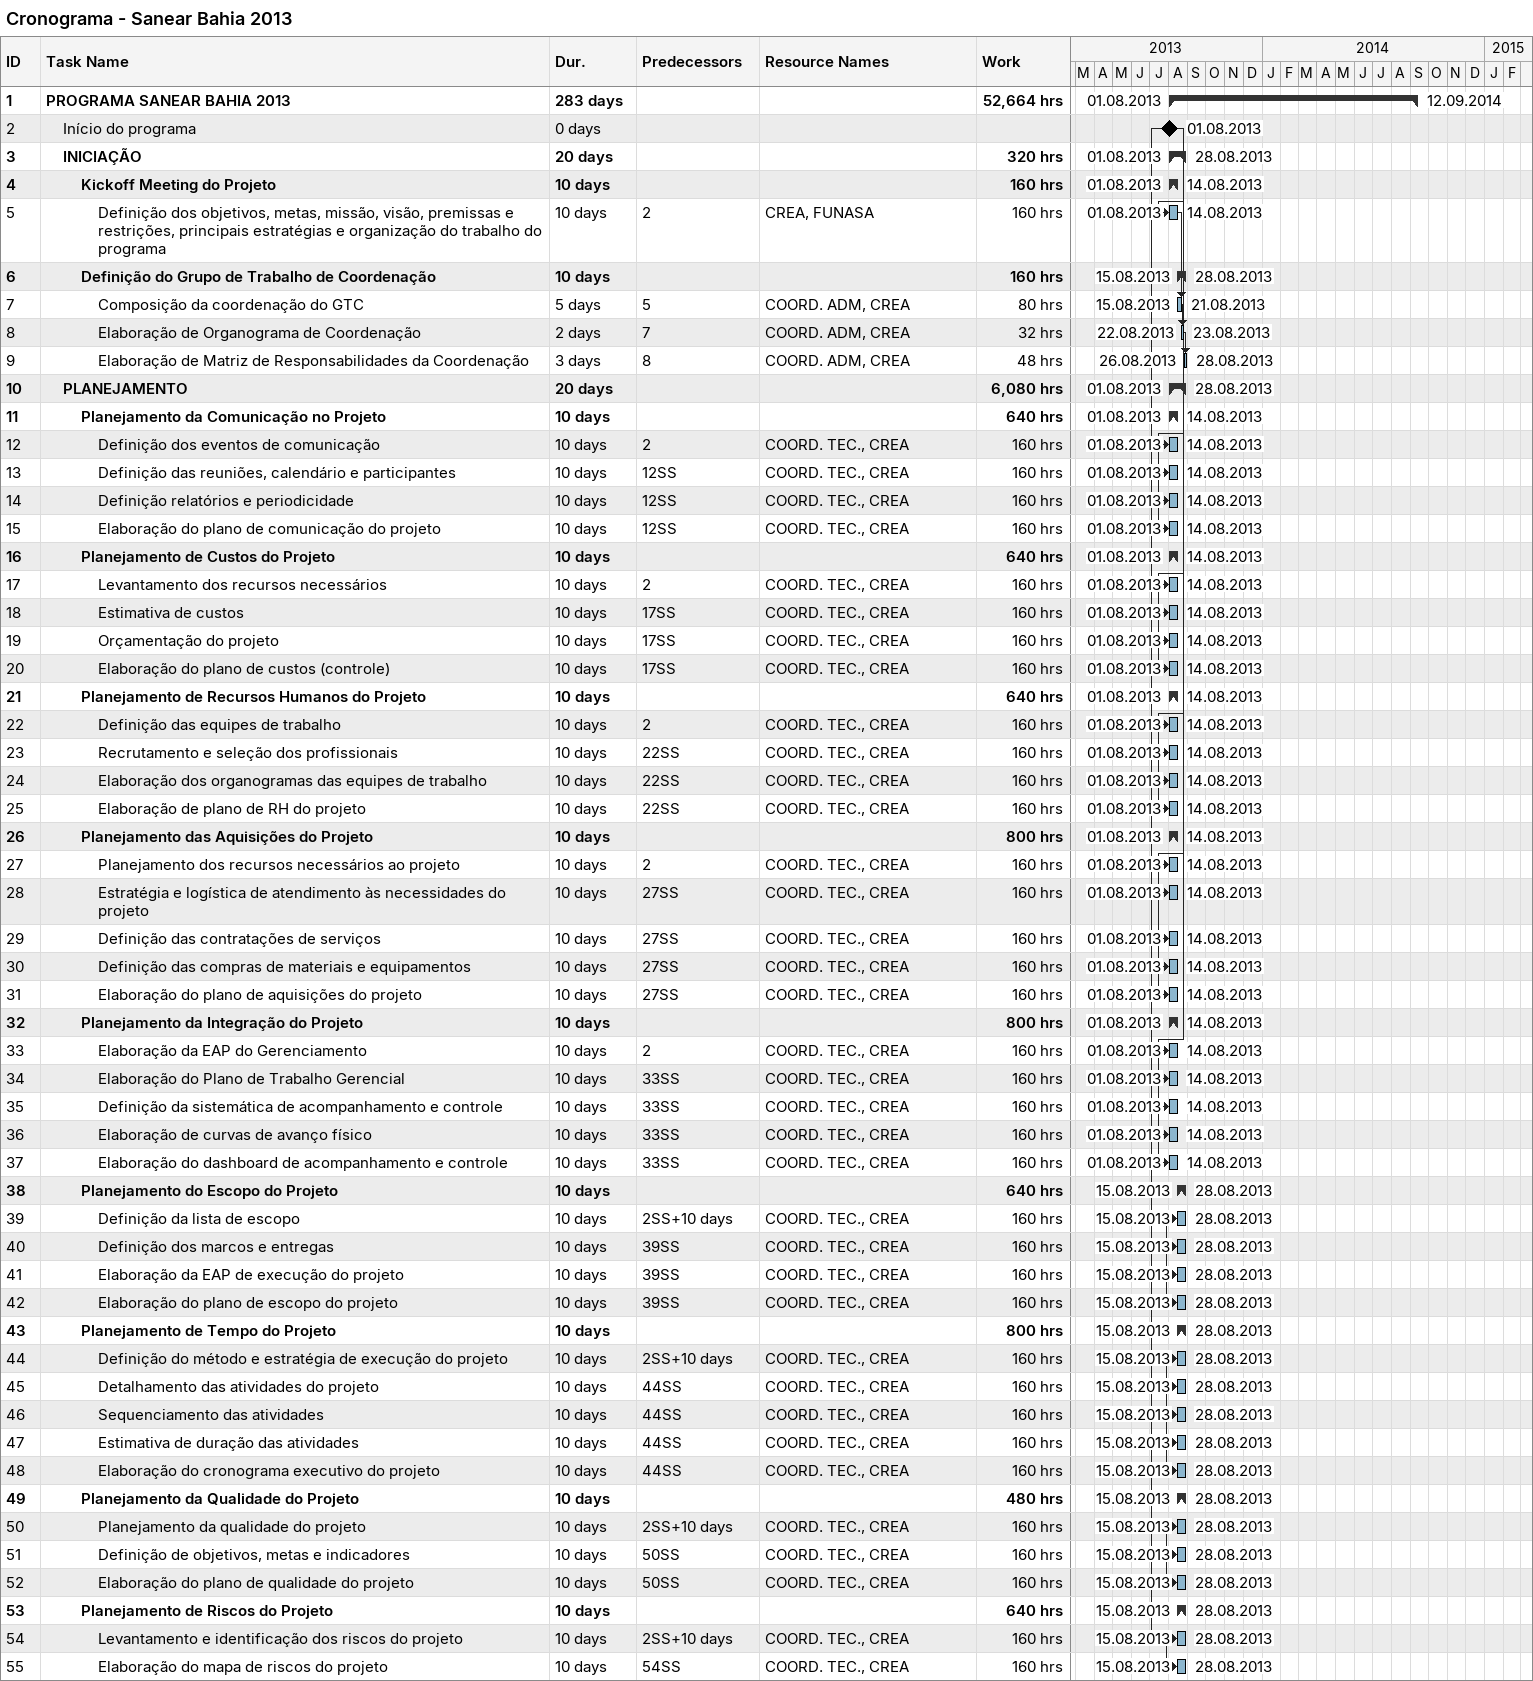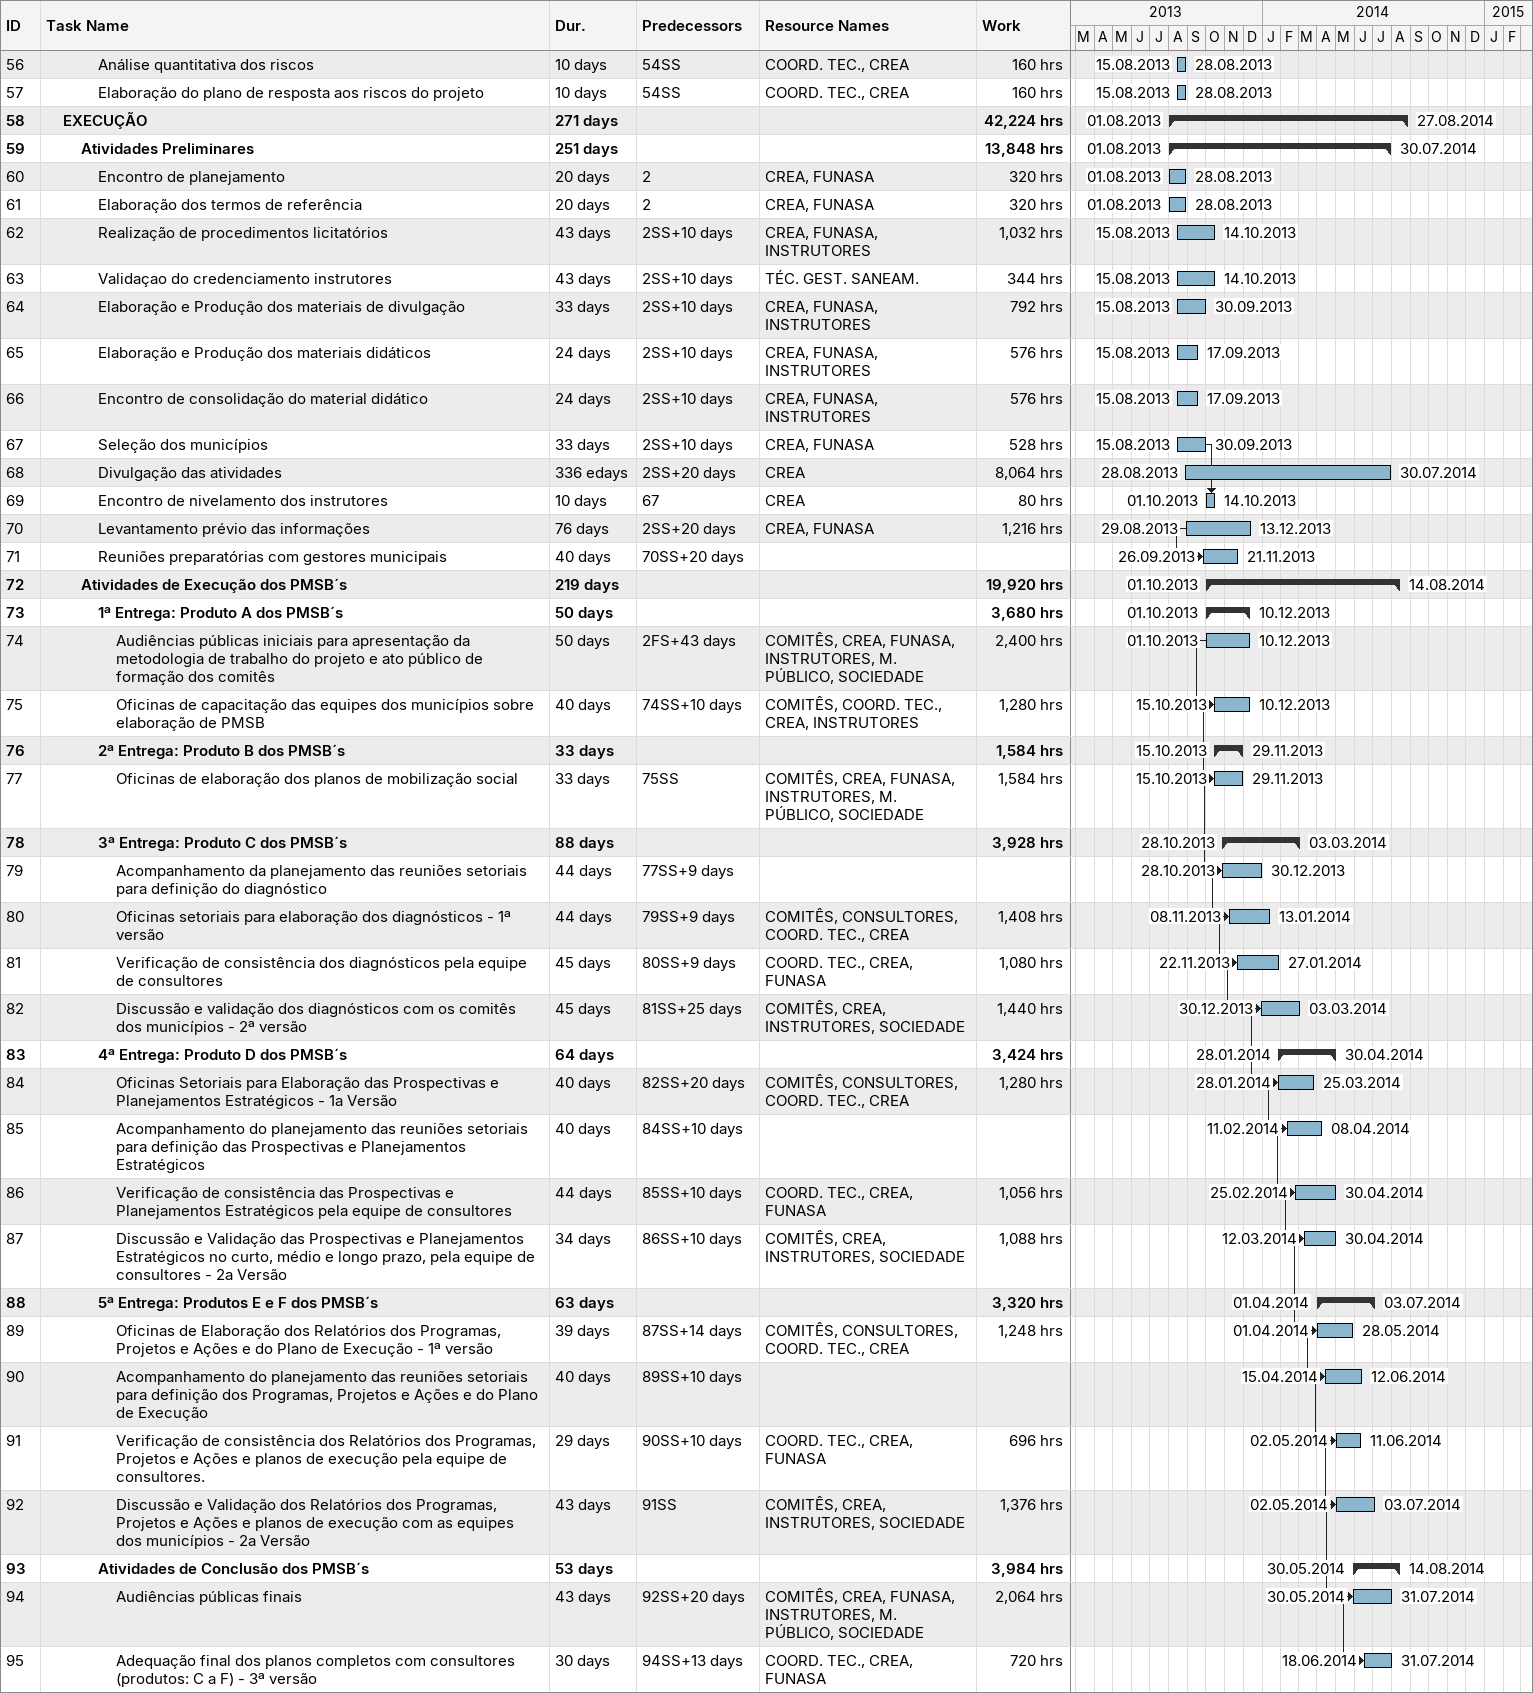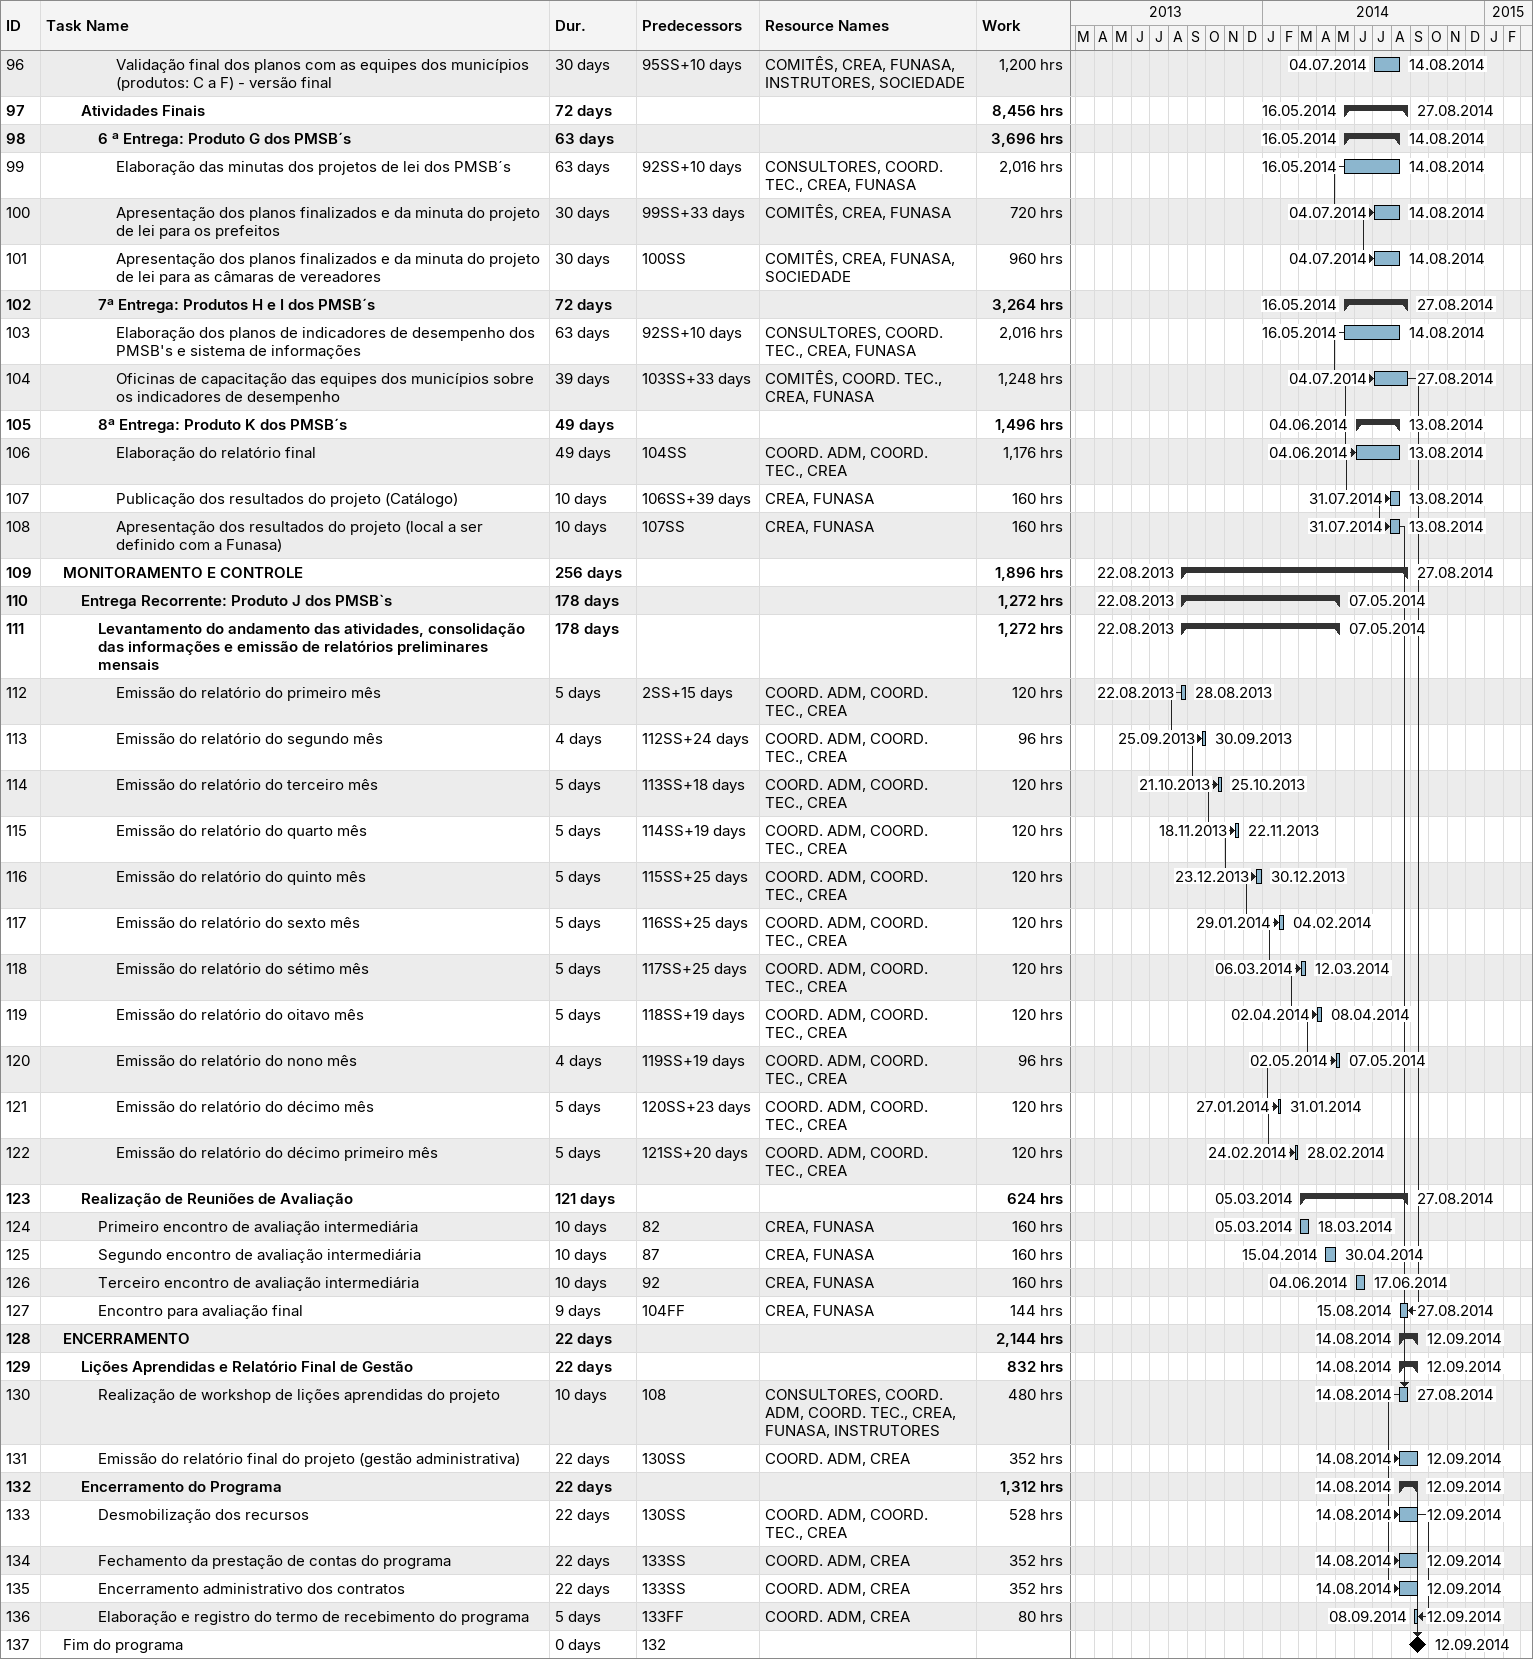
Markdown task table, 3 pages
Cronograma - Sanear Bahia 2013

| ID | Level | Task | Duration | Start | Finish | Predecessors | Resources | Work (h) |
|---|---|---|---|---|---|---|---|---|
| 1 | 1 | **PROGRAMA SANEAR BAHIA 2013** | 283d | 2013-08-01 | 2014-09-12 |  |  | 52664 |
| 2 | 2 | Início do programa | 0d | 2013-08-01 | 2013-08-01 |  |  |  |
| 3 | 2 | **INICIAÇÃO** | 20d | 2013-08-01 | 2013-08-28 |  |  | 320 |
| 4 | 3 | **Kickoff Meeting do Projeto** | 10d | 2013-08-01 | 2013-08-14 |  |  | 160 |
| 5 | 4 | Definição dos objetivos, metas, missão, visão, premissas e restrições, principais estratégias e organização do trabalho do programa | 10d | 2013-08-01 | 2013-08-14 | 2 | CREA, FUNASA | 160 |
| 6 | 3 | **Definição do Grupo de Trabalho de Coordenação** | 10d | 2013-08-15 | 2013-08-28 |  |  | 160 |
| 7 | 4 | Composição da coordenação do GTC | 5d | 2013-08-15 | 2013-08-21 | 5 | COORD. ADM, CREA | 80 |
| 8 | 4 | Elaboração de Organograma de Coordenação | 2d | 2013-08-22 | 2013-08-23 | 7 | COORD. ADM, CREA | 32 |
| 9 | 4 | Elaboração de Matriz de Responsabilidades da Coordenação | 3d | 2013-08-26 | 2013-08-28 | 8 | COORD. ADM, CREA | 48 |
| 10 | 2 | **PLANEJAMENTO** | 20d | 2013-08-01 | 2013-08-28 |  |  | 6080 |
| 11 | 3 | **Planejamento da Comunicação no Projeto** | 10d | 2013-08-01 | 2013-08-14 |  |  | 640 |
| 12 | 4 | Definição dos eventos de comunicação | 10d | 2013-08-01 | 2013-08-14 | 2 | COORD. TEC., CREA | 160 |
| 13 | 4 | Definição das reuniões, calendário e participantes | 10d | 2013-08-01 | 2013-08-14 | 12SS | COORD. TEC., CREA | 160 |
| 14 | 4 | Definição relatórios e periodicidade | 10d | 2013-08-01 | 2013-08-14 | 12SS | COORD. TEC., CREA | 160 |
| 15 | 4 | Elaboração do plano de comunicação do projeto | 10d | 2013-08-01 | 2013-08-14 | 12SS | COORD. TEC., CREA | 160 |
| 16 | 3 | **Planejamento de Custos do Projeto** | 10d | 2013-08-01 | 2013-08-14 |  |  | 640 |
| 17 | 4 | Levantamento dos recursos necessários | 10d | 2013-08-01 | 2013-08-14 | 2 | COORD. TEC., CREA | 160 |
| 18 | 4 | Estimativa de custos | 10d | 2013-08-01 | 2013-08-14 | 17SS | COORD. TEC., CREA | 160 |
| 19 | 4 | Orçamentação do projeto | 10d | 2013-08-01 | 2013-08-14 | 17SS | COORD. TEC., CREA | 160 |
| 20 | 4 | Elaboração do plano de custos (controle) | 10d | 2013-08-01 | 2013-08-14 | 17SS | COORD. TEC., CREA | 160 |
| 21 | 3 | **Planejamento de Recursos Humanos do Projeto** | 10d | 2013-08-01 | 2013-08-14 |  |  | 640 |
| 22 | 4 | Definição das equipes de trabalho | 10d | 2013-08-01 | 2013-08-14 | 2 | COORD. TEC., CREA | 160 |
| 23 | 4 | Recrutamento e seleção dos profissionais | 10d | 2013-08-01 | 2013-08-14 | 22SS | COORD. TEC., CREA | 160 |
| 24 | 4 | Elaboração dos organogramas das equipes de trabalho | 10d | 2013-08-01 | 2013-08-14 | 22SS | COORD. TEC., CREA | 160 |
| 25 | 4 | Elaboração de plano de RH do projeto | 10d | 2013-08-01 | 2013-08-14 | 22SS | COORD. TEC., CREA | 160 |
| 26 | 3 | **Planejamento das Aquisições do Projeto** | 10d | 2013-08-01 | 2013-08-14 |  |  | 800 |
| 27 | 4 | Planejamento dos recursos necessários ao projeto | 10d | 2013-08-01 | 2013-08-14 | 2 | COORD. TEC., CREA | 160 |
| 28 | 4 | Estratégia e logística de atendimento às necessidades do projeto | 10d | 2013-08-01 | 2013-08-14 | 27SS | COORD. TEC., CREA | 160 |
| 29 | 4 | Definição das contratações de serviços | 10d | 2013-08-01 | 2013-08-14 | 27SS | COORD. TEC., CREA | 160 |
| 30 | 4 | Definição das compras de materiais e equipamentos | 10d | 2013-08-01 | 2013-08-14 | 27SS | COORD. TEC., CREA | 160 |
| 31 | 4 | Elaboração do plano de aquisições do projeto | 10d | 2013-08-01 | 2013-08-14 | 27SS | COORD. TEC., CREA | 160 |
| 32 | 3 | **Planejamento da Integração do Projeto** | 10d | 2013-08-01 | 2013-08-14 |  |  | 800 |
| 33 | 4 | Elaboração da EAP do Gerenciamento | 10d | 2013-08-01 | 2013-08-14 | 2 | COORD. TEC., CREA | 160 |
| 34 | 4 | Elaboração do Plano de Trabalho Gerencial | 10d | 2013-08-01 | 2013-08-14 | 33SS | COORD. TEC., CREA | 160 |
| 35 | 4 | Definição da sistemática de acompanhamento e controle | 10d | 2013-08-01 | 2013-08-14 | 33SS | COORD. TEC., CREA | 160 |
| 36 | 4 | Elaboração de curvas de avanço físico | 10d | 2013-08-01 | 2013-08-14 | 33SS | COORD. TEC., CREA | 160 |
| 37 | 4 | Elaboração do dashboard de acompanhamento e controle | 10d | 2013-08-01 | 2013-08-14 | 33SS | COORD. TEC., CREA | 160 |
| 38 | 3 | **Planejamento do Escopo do Projeto** | 10d | 2013-08-15 | 2013-08-28 |  |  | 640 |
| 39 | 4 | Definição da lista de escopo | 10d | 2013-08-15 | 2013-08-28 | 2SS+10d | COORD. TEC., CREA | 160 |
| 40 | 4 | Definição dos marcos e entregas | 10d | 2013-08-15 | 2013-08-28 | 39SS | COORD. TEC., CREA | 160 |
| 41 | 4 | Elaboração da EAP de execução do projeto | 10d | 2013-08-15 | 2013-08-28 | 39SS | COORD. TEC., CREA | 160 |
| 42 | 4 | Elaboração do plano de escopo do projeto | 10d | 2013-08-15 | 2013-08-28 | 39SS | COORD. TEC., CREA | 160 |
| 43 | 3 | **Planejamento de Tempo do Projeto** | 10d | 2013-08-15 | 2013-08-28 |  |  | 800 |
| 44 | 4 | Definição do método e estratégia de execução do projeto | 10d | 2013-08-15 | 2013-08-28 | 2SS+10d | COORD. TEC., CREA | 160 |
| 45 | 4 | Detalhamento das atividades do projeto | 10d | 2013-08-15 | 2013-08-28 | 44SS | COORD. TEC., CREA | 160 |
| 46 | 4 | Sequenciamento das atividades | 10d | 2013-08-15 | 2013-08-28 | 44SS | COORD. TEC., CREA | 160 |
| 47 | 4 | Estimativa de duração das atividades | 10d | 2013-08-15 | 2013-08-28 | 44SS | COORD. TEC., CREA | 160 |
| 48 | 4 | Elaboração do cronograma executivo do projeto | 10d | 2013-08-15 | 2013-08-28 | 44SS | COORD. TEC., CREA | 160 |
| 49 | 3 | **Planejamento da Qualidade do Projeto** | 10d | 2013-08-15 | 2013-08-28 |  |  | 480 |
| 50 | 4 | Planejamento da qualidade do projeto | 10d | 2013-08-15 | 2013-08-28 | 2SS+10d | COORD. TEC., CREA | 160 |
| 51 | 4 | Definição de objetivos, metas e indicadores | 10d | 2013-08-15 | 2013-08-28 | 50SS | COORD. TEC., CREA | 160 |
| 52 | 4 | Elaboração do plano de qualidade do projeto | 10d | 2013-08-15 | 2013-08-28 | 50SS | COORD. TEC., CREA | 160 |
| 53 | 3 | **Planejamento de Riscos do Projeto** | 10d | 2013-08-15 | 2013-08-28 |  |  | 640 |
| 54 | 4 | Levantamento e identificação dos riscos do projeto | 10d | 2013-08-15 | 2013-08-28 | 2SS+10d | COORD. TEC., CREA | 160 |
| 55 | 4 | Elaboração do mapa de riscos do projeto | 10d | 2013-08-15 | 2013-08-28 | 54SS | COORD. TEC., CREA | 160 |
| 56 | 4 | Análise quantitativa dos riscos | 10d | 2013-08-15 | 2013-08-28 | 54SS | COORD. TEC., CREA | 160 |
| 57 | 4 | Elaboração do plano de resposta aos riscos do projeto | 10d | 2013-08-15 | 2013-08-28 | 54SS | COORD. TEC., CREA | 160 |
| 58 | 2 | **EXECUÇÃO** | 271d | 2013-08-01 | 2014-08-27 |  |  | 42224 |
| 59 | 3 | **Atividades Preliminares** | 251d | 2013-08-01 | 2014-07-30 |  |  | 13848 |
| 60 | 4 | Encontro de planejamento | 20d | 2013-08-01 | 2013-08-28 | 2 | CREA, FUNASA | 320 |
| 61 | 4 | Elaboração dos termos de referência | 20d | 2013-08-01 | 2013-08-28 | 2 | CREA, FUNASA | 320 |
| 62 | 4 | Realização de procedimentos licitatórios | 43d | 2013-08-15 | 2013-10-14 | 2SS+10d | CREA, FUNASA, INSTRUTORES | 1032 |
| 63 | 4 | Validaçao do credenciamento instrutores | 43d | 2013-08-15 | 2013-10-14 | 2SS+10d | TÉC. GEST. SANEAM. | 344 |
| 64 | 4 | Elaboração e Produção dos materiais de divulgação | 33d | 2013-08-15 | 2013-09-30 | 2SS+10d | CREA, FUNASA, INSTRUTORES | 792 |
| 65 | 4 | Elaboração e Produção dos materiais didáticos | 24d | 2013-08-15 | 2013-09-17 | 2SS+10d | CREA, FUNASA, INSTRUTORES | 576 |
| 66 | 4 | Encontro de consolidação do material didático | 24d | 2013-08-15 | 2013-09-17 | 2SS+10d | CREA, FUNASA, INSTRUTORES | 576 |
| 67 | 4 | Seleção dos municípios | 33d | 2013-08-15 | 2013-09-30 | 2SS+10d | CREA, FUNASA | 528 |
| 68 | 4 | Divulgação das atividades | 336ed | 2013-08-28 | 2014-07-30 | 2SS+20d | CREA | 8064 |
| 69 | 4 | Encontro de nivelamento dos instrutores | 10d | 2013-10-01 | 2013-10-14 | 67 | CREA | 80 |
| 70 | 4 | Levantamento prévio das informações | 76d | 2013-08-29 | 2013-12-13 | 2SS+20d | CREA, FUNASA | 1216 |
| 71 | 4 | Reuniões preparatórias com gestores municipais | 40d | 2013-09-26 | 2013-11-21 | 70SS+20d |  |  |
| 72 | 3 | **Atividades de Execução dos PMSB´s** | 219d | 2013-10-01 | 2014-08-14 |  |  | 19920 |
| 73 | 4 | **1ª Entrega: Produto A dos PMSB´s** | 50d | 2013-10-01 | 2013-12-10 |  |  | 3680 |
| 74 | 5 | Audiências públicas iniciais para apresentação da metodologia de trabalho do projeto e ato público de formação dos comitês | 50d | 2013-10-01 | 2013-12-10 | 2FS+43d | COMITÊS, CREA, FUNASA, INSTRUTORES, M. PÚBLICO, SOCIEDADE | 2400 |
| 75 | 5 | Oficinas de capacitação das equipes dos municípios sobre elaboração de PMSB | 40d | 2013-10-15 | 2013-12-10 | 74SS+10d | COMITÊS, COORD. TEC., CREA, INSTRUTORES | 1280 |
| 76 | 4 | **2ª Entrega: Produto B dos PMSB´s** | 33d | 2013-10-15 | 2013-11-29 |  |  | 1584 |
| 77 | 5 | Oficinas de elaboração dos planos de mobilização social | 33d | 2013-10-15 | 2013-11-29 | 75SS | COMITÊS, CREA, FUNASA, INSTRUTORES, M. PÚBLICO, SOCIEDADE | 1584 |
| 78 | 4 | **3ª Entrega: Produto C dos PMSB´s** | 88d | 2013-10-28 | 2014-03-03 |  |  | 3928 |
| 79 | 5 | Acompanhamento da planejamento das reuniões setoriais para definição do diagnóstico | 44d | 2013-10-28 | 2013-12-30 | 77SS+9d |  |  |
| 80 | 5 | Oficinas setoriais para elaboração dos diagnósticos - 1ª versão | 44d | 2013-11-08 | 2014-01-13 | 79SS+9d | COMITÊS, CONSULTORES, COORD. TEC., CREA | 1408 |
| 81 | 5 | Verificação de consistência dos diagnósticos pela equipe de consultores | 45d | 2013-11-22 | 2014-01-27 | 80SS+9d | COORD. TEC., CREA, FUNASA | 1080 |
| 82 | 5 | Discussão e validação dos diagnósticos com os comitês dos municípios - 2ª versão | 45d | 2013-12-30 | 2014-03-03 | 81SS+25d | COMITÊS, CREA, INSTRUTORES, SOCIEDADE | 1440 |
| 83 | 4 | **4ª Entrega: Produto D dos PMSB´s** | 64d | 2014-01-28 | 2014-04-30 |  |  | 3424 |
| 84 | 5 | Oficinas Setoriais para Elaboração das Prospectivas e Planejamentos Estratégicos - 1a Versão | 40d | 2014-01-28 | 2014-03-25 | 82SS+20d | COMITÊS, CONSULTORES, COORD. TEC., CREA | 1280 |
| 85 | 5 | Acompanhamento do planejamento das reuniões setoriais para definição das Prospectivas e Planejamentos Estratégicos | 40d | 2014-02-11 | 2014-04-08 | 84SS+10d |  |  |
| 86 | 5 | Verificação de consistência das Prospectivas e Planejamentos Estratégicos pela equipe de consultores | 44d | 2014-02-25 | 2014-04-30 | 85SS+10d | COORD. TEC., CREA, FUNASA | 1056 |
| 87 | 5 | Discussão e Validação das Prospectivas e Planejamentos Estratégicos no curto, médio e longo prazo, pela equipe de consultores - 2a Versão | 34d | 2014-03-12 | 2014-04-30 | 86SS+10d | COMITÊS, CREA, INSTRUTORES, SOCIEDADE | 1088 |
| 88 | 4 | **5ª Entrega: Produtos E e F dos PMSB´s** | 63d | 2014-04-01 | 2014-07-03 |  |  | 3320 |
| 89 | 5 | Oficinas de Elaboração dos Relatórios dos Programas, Projetos e Ações e do Plano de Execução - 1ª versão | 39d | 2014-04-01 | 2014-05-28 | 87SS+14d | COMITÊS, CONSULTORES, COORD. TEC., CREA | 1248 |
| 90 | 5 | Acompanhamento do planejamento das reuniões setoriais para definição dos Programas, Projetos e Ações e do Plano de Execução | 40d | 2014-04-15 | 2014-06-12 | 89SS+10d |  |  |
| 91 | 5 | Verificação de consistência dos Relatórios dos Programas, Projetos e Ações e planos de execução pela equipe de consultores. | 29d | 2014-05-02 | 2014-06-11 | 90SS+10d | COORD. TEC., CREA, FUNASA | 696 |
| 92 | 5 | Discussão e Validação dos Relatórios dos Programas, Projetos e Ações e planos de execução com as equipes dos municípios - 2a Versão | 43d | 2014-05-02 | 2014-07-03 | 91SS | COMITÊS, CREA, INSTRUTORES, SOCIEDADE | 1376 |
| 93 | 4 | **Atividades de Conclusão dos PMSB´s** | 53d | 2014-05-30 | 2014-08-14 |  |  | 3984 |
| 94 | 5 | Audiências públicas finais | 43d | 2014-05-30 | 2014-07-31 | 92SS+20d | COMITÊS, CREA, FUNASA, INSTRUTORES, M. PÚBLICO, SOCIEDADE | 2064 |
| 95 | 5 | Adequação final dos planos completos com consultores (produtos: C a F) - 3ª versão | 30d | 2014-06-18 | 2014-07-31 | 94SS+13d | COORD. TEC., CREA, FUNASA | 720 |
| 96 | 5 | Validação final dos planos com as equipes dos municípios (produtos: C a F) - versão final | 30d | 2014-07-04 | 2014-08-14 | 95SS+10d | COMITÊS, CREA, FUNASA, INSTRUTORES, SOCIEDADE | 1200 |
| 97 | 3 | **Atividades Finais** | 72d | 2014-05-16 | 2014-08-27 |  |  | 8456 |
| 98 | 4 | **6 ª Entrega: Produto G dos PMSB´s** | 63d | 2014-05-16 | 2014-08-14 |  |  | 3696 |
| 99 | 5 | Elaboração das minutas dos projetos de lei dos PMSB´s | 63d | 2014-05-16 | 2014-08-14 | 92SS+10d | CONSULTORES, COORD. TEC., CREA, FUNASA | 2016 |
| 100 | 5 | Apresentação dos planos finalizados e da minuta do projeto de lei para os prefeitos | 30d | 2014-07-04 | 2014-08-14 | 99SS+33d | COMITÊS, CREA, FUNASA | 720 |
| 101 | 5 | Apresentação dos planos finalizados e da minuta do projeto de lei para as câmaras de vereadores | 30d | 2014-07-04 | 2014-08-14 | 100SS | COMITÊS, CREA, FUNASA, SOCIEDADE | 960 |
| 102 | 4 | **7ª Entrega: Produtos H e I dos PMSB´s** | 72d | 2014-05-16 | 2014-08-27 |  |  | 3264 |
| 103 | 5 | Elaboração dos planos de indicadores de desempenho dos PMSB's e sistema de informações | 63d | 2014-05-16 | 2014-08-14 | 92SS+10d | CONSULTORES, COORD. TEC., CREA, FUNASA | 2016 |
| 104 | 5 | Oficinas de capacitação das equipes dos municípios sobre os indicadores de desempenho | 39d | 2014-07-04 | 2014-08-27 | 103SS+33d | COMITÊS, COORD. TEC., CREA, FUNASA | 1248 |
| 105 | 4 | **8ª Entrega: Produto K dos PMSB´s** | 49d | 2014-06-04 | 2014-08-13 |  |  | 1496 |
| 106 | 5 | Elaboração do relatório final | 49d | 2014-06-04 | 2014-08-13 | 104SS | COORD. ADM, COORD. TEC., CREA | 1176 |
| 107 | 5 | Publicação dos resultados do projeto (Catálogo) | 10d | 2014-07-31 | 2014-08-13 | 106SS+39d | CREA, FUNASA | 160 |
| 108 | 5 | Apresentação dos resultados do projeto (local a ser definido com a Funasa) | 10d | 2014-07-31 | 2014-08-13 | 107SS | CREA, FUNASA | 160 |
| 109 | 2 | **MONITORAMENTO E CONTROLE** | 256d | 2013-08-22 | 2014-08-27 |  |  | 1896 |
| 110 | 3 | **Entrega Recorrente: Produto J dos PMSB`s** | 178d | 2013-08-22 | 2014-05-07 |  |  | 1272 |
| 111 | 4 | **Levantamento do andamento das atividades, consolidação das informações e emissão de relatórios preliminares mensais** | 178d | 2013-08-22 | 2014-05-07 |  |  | 1272 |
| 112 | 5 | Emissão do relatório do primeiro mês | 5d | 2013-08-22 | 2013-08-28 | 2SS+15d | COORD. ADM, COORD. TEC., CREA | 120 |
| 113 | 5 | Emissão do relatório do segundo mês | 4d | 2013-09-25 | 2013-09-30 | 112SS+24d | COORD. ADM, COORD. TEC., CREA | 96 |
| 114 | 5 | Emissão do relatório do terceiro mês | 5d | 2013-10-21 | 2013-10-25 | 113SS+18d | COORD. ADM, COORD. TEC., CREA | 120 |
| 115 | 5 | Emissão do relatório do quarto mês | 5d | 2013-11-18 | 2013-11-22 | 114SS+19d | COORD. ADM, COORD. TEC., CREA | 120 |
| 116 | 5 | Emissão do relatório do quinto mês | 5d | 2013-12-23 | 2013-12-30 | 115SS+25d | COORD. ADM, COORD. TEC., CREA | 120 |
| 117 | 5 | Emissão do relatório do sexto mês | 5d | 2014-01-29 | 2014-02-04 | 116SS+25d | COORD. ADM, COORD. TEC., CREA | 120 |
| 118 | 5 | Emissão do relatório do sétimo mês | 5d | 2014-03-06 | 2014-03-12 | 117SS+25d | COORD. ADM, COORD. TEC., CREA | 120 |
| 119 | 5 | Emissão do relatório do oitavo mês | 5d | 2014-04-02 | 2014-04-08 | 118SS+19d | COORD. ADM, COORD. TEC., CREA | 120 |
| 120 | 5 | Emissão do relatório do nono mês | 4d | 2014-05-02 | 2014-05-07 | 119SS+19d | COORD. ADM, COORD. TEC., CREA | 96 |
| 121 | 5 | Emissão do relatório do décimo mês | 5d | 2014-01-27 | 2014-01-31 | 120SS+23d | COORD. ADM, COORD. TEC., CREA | 120 |
| 122 | 5 | Emissão do relatório do décimo primeiro mês | 5d | 2014-02-24 | 2014-02-28 | 121SS+20d | COORD. ADM, COORD. TEC., CREA | 120 |
| 123 | 3 | **Realização de Reuniões de Avaliação** | 121d | 2014-03-05 | 2014-08-27 |  |  | 624 |
| 124 | 4 | Primeiro encontro de avaliação intermediária | 10d | 2014-03-05 | 2014-03-18 | 82 | CREA, FUNASA | 160 |
| 125 | 4 | Segundo encontro de avaliação intermediária | 10d | 2014-04-15 | 2014-04-30 | 87 | CREA, FUNASA | 160 |
| 126 | 4 | Terceiro encontro de avaliação intermediária | 10d | 2014-06-04 | 2014-06-17 | 92 | CREA, FUNASA | 160 |
| 127 | 4 | Encontro para avaliação final | 9d | 2014-08-15 | 2014-08-27 | 104FF | CREA, FUNASA | 144 |
| 128 | 2 | **ENCERRAMENTO** | 22d | 2014-08-14 | 2014-09-12 |  |  | 2144 |
| 129 | 3 | **Lições Aprendidas e Relatório Final de Gestão** | 22d | 2014-08-14 | 2014-09-12 |  |  | 832 |
| 130 | 4 | Realização de workshop de lições aprendidas do projeto | 10d | 2014-08-14 | 2014-08-27 | 108 | CONSULTORES, COORD. ADM, COORD. TEC., CREA, FUNASA, INSTRUTORES | 480 |
| 131 | 4 | Emissão do relatório final do projeto (gestão administrativa) | 22d | 2014-08-14 | 2014-09-12 | 130SS | COORD. ADM, CREA | 352 |
| 132 | 3 | **Encerramento do Programa** | 22d | 2014-08-14 | 2014-09-12 |  |  | 1312 |
| 133 | 4 | Desmobilização dos recursos | 22d | 2014-08-14 | 2014-09-12 | 130SS | COORD. ADM, COORD. TEC., CREA | 528 |
| 134 | 4 | Fechamento da prestação de contas do programa | 22d | 2014-08-14 | 2014-09-12 | 133SS | COORD. ADM, CREA | 352 |
| 135 | 4 | Encerramento administrativo dos contratos | 22d | 2014-08-14 | 2014-09-12 | 133SS | COORD. ADM, CREA | 352 |
| 136 | 4 | Elaboração e registro do termo de recebimento do programa | 5d | 2014-09-08 | 2014-09-12 | 133FF | COORD. ADM, CREA | 80 |
| 137 | 2 | Fim do programa | 0d | 2014-09-12 | 2014-09-12 | 132 |  |  |
